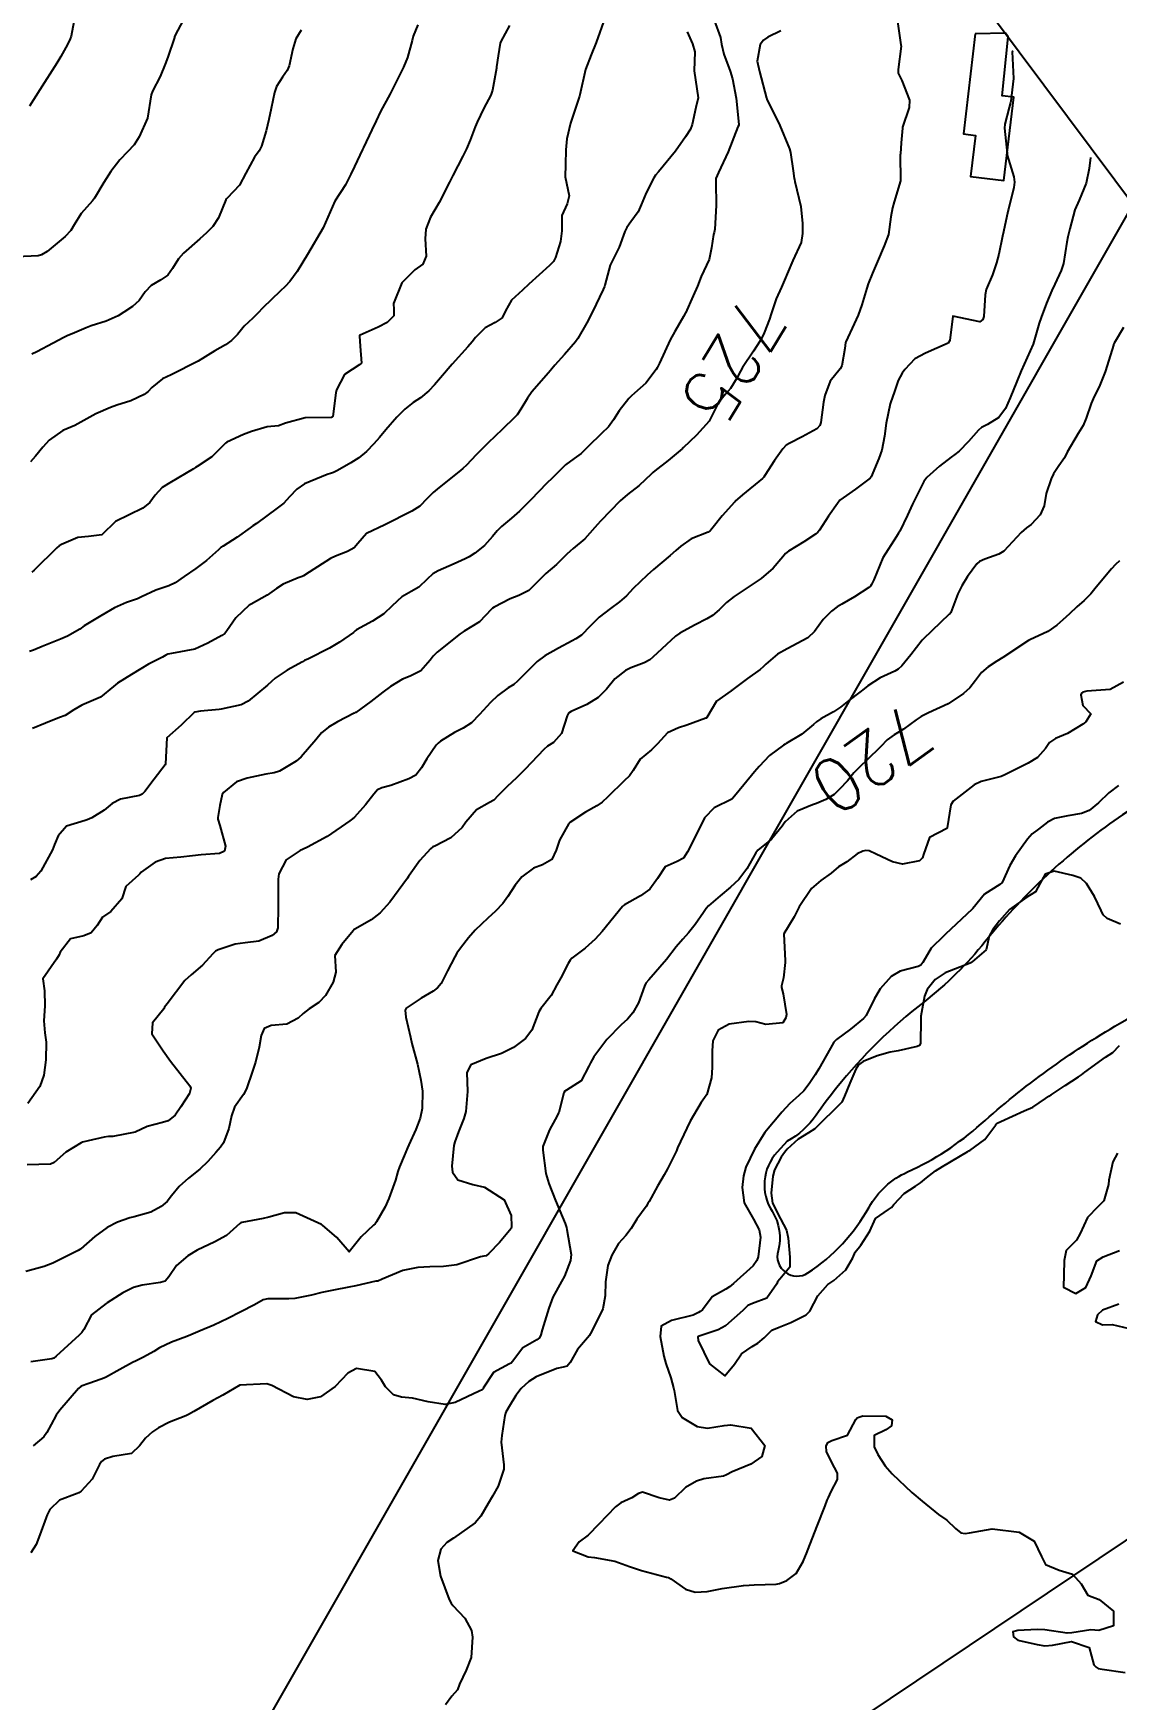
# Model space of a CAD drawing. Header units: metres. Extents: x 298520 to 308411, y 7433745 to 7450750.
# Drawn here: x 303588.4 to 303668.8, y 7440456.5 to 7440580.2 of the extents above; entities that cross this region are included whole.
import ezdxf
from ezdxf.enums import TextEntityAlignment as Align

# ---------------------------------------------------------------- set-up
doc = ezdxf.new("R2010")
doc.units = ezdxf.units.M
doc.header["$LTSCALE"] = 10
doc.linetypes.add('CONTINUO', pattern=[0])
for name, color, linetype in [('Area', 45, 'Continuous'), ('Cotas', 45, 'Continuous'), ('Curvas de Nivel 1m', 11, 'Continuous'), ('Curvas de Nivel 5m', 15, 'Continuous'), ('Edificações', 30, 'Continuous'), ('Hidrografia', 140, 'Continuous'), ('TEXTO', 45, 'Continuous')]:
    doc.layers.add(name, color=color, linetype=linetype)
doc.styles.add('Style-STANDARD', font='STANDARD.shx')

msp = doc.modelspace()

# ---------------------------------------------------------------- linework, layer by layer
at = {"layer": 'Area'}
msp.add_polyline3d([(303588.72, 7440684.86, 731.36), (303591.72, 7440680.74, 729.87), (303598.83, 7440671.26, 734.41), (303605.08, 7440661.52, 734.17), (303607.41, 7440658.72, 726.65), (303609.16, 7440655.91, 727.12), (303613.65, 7440649.02, 727.45), (303619.59, 7440638.8, 731.82), (303622.34, 7440635.09, 727.63), (303625.65, 7440629.13, 741.59), (303626.24, 7440628.52, 741.54), (303627.81, 7440626.11, 742.3), (303636.51, 7440612.73, 731.85), (303638.51, 7440609.76, 726.21), (303672.3, 7440564.57, 723.18)], dxfattribs=at)
at = {"layer": 'Curvas de Nivel 1m', "flags": 128}
for points, elevation in [([(303599.87, 7440581.93), (303598.91, 7440580.1), (303598.86, 7440579.99), (303598.85, 7440579.94), (303598.35, 7440578.48), (303598.15, 7440577.95), (303597.79, 7440577.04), (303597.22, 7440575.96), (303597.12, 7440575.69), (303596.84, 7440573.96), (303596.23, 7440572.56), (303595.85, 7440571.97), (303595.35, 7440571.44), (303594.8, 7440570.85), (303594.13, 7440569.99), (303593.6, 7440569.17), (303592.92, 7440568.01), (303592.76, 7440567.82), (303591.91, 7440566.86), (303591.39, 7440566.02), (303591.15, 7440565.62), (303590.73, 7440565.17), (303589.39, 7440564.05), (303588.98, 7440563.79), (303588.72, 7440563.72), (303587.14, 7440563.65)], 732), ([(303652.54, 7440581.29), (303652.81, 7440579.4), (303652.82, 7440579.29), (303652.61, 7440577.57), (303652.6, 7440577.29), (303652.88, 7440576.74), (303653.44, 7440575.28), (303653.41, 7440574.73), (303652.93, 7440573.29), (303652.92, 7440573.2), (303652.82, 7440572.13), (303652.77, 7440571.29), (303652.76, 7440571.24), (303652.79, 7440569.29), (303652.32, 7440567.74), (303652.18, 7440567.3), (303652.07, 7440566.62), (303651.89, 7440565.3), (303651.57, 7440564.46), (303651.07, 7440563.31), (303650.7, 7440562.45), (303650.38, 7440561.64), (303650.28, 7440561.32), (303649.91, 7440560.1), (303649.63, 7440559.33), (303649.33, 7440558.67), (303648.71, 7440557.34), (303648.69, 7440557.29), (303648.64, 7440556.85), (303648.42, 7440555.55), (303648.3, 7440555.34), (303647.55, 7440554.41), (303647.16, 7440553.35), (303647.07, 7440552.87), (303646.86, 7440551.36), (303646.79, 7440551.13), (303646.57, 7440550.88), (303645.48, 7440550.29), (303644.56, 7440549.83), (303644.28, 7440549.66), (303644.03, 7440549.4), (303643.42, 7440548.52), (303642.71, 7440547.41), (303642.63, 7440547.3), (303642.52, 7440547.2), (303641.05, 7440545.98), (303640.5, 7440545.52), (303640.47, 7440545.48), (303640.44, 7440545.44), (303639.52, 7440544.42), (303638.77, 7440543.46), (303638.64, 7440543.3), (303638.48, 7440543.22), (303637.24, 7440542.71), (303636.46, 7440542.18), (303636.09, 7440541.86), (303635.67, 7440541.49), (303634.44, 7440540.45), (303633.95, 7440540.01), (303633.43, 7440539.52), (303632.93, 7440539.02), (303632.42, 7440538.48), (303631.91, 7440538.03), (303631.23, 7440537.55), (303630.4, 7440536.9), (303629.73, 7440536.23), (303629.09, 7440535.57), (303628.67, 7440535.29), (303628.38, 7440535.13), (303627.38, 7440534.59), (303626.37, 7440534.04), (303625.78, 7440533.61), (303625.08, 7440532.89), (303624.34, 7440532.14), (303624.06, 7440531.91), (303623.63, 7440531.64), (303622.88, 7440531.09), (303622.32, 7440530.57), (303621.51, 7440529.66), (303620.92, 7440529.06), (303620.3, 7440528.66), (303619.64, 7440528.34), (303618.61, 7440527.7), (303618.43, 7440527.55), (303618.28, 7440527.4), (303617.6, 7440526.38), (303617.21, 7440525.71), (303616.79, 7440525.18), (303616.25, 7440524.89), (303614.92, 7440524.41), (303614.25, 7440524.22), (303613.93, 7440524.07), (303613.66, 7440523.76), (303613.04, 7440522.96), (303612.22, 7440522.06), (303612.07, 7440521.92), (303611.88, 7440521.77), (303610.2, 7440520.62), (303608.73, 7440519.81), (303608.36, 7440519.65), (303608.19, 7440519.57), (303607.14, 7440518.87), (303606.59, 7440517.84), (303606.55, 7440517.45), (303606.56, 7440515.84), (303606.56, 7440515.41), (303606.53, 7440513.84), (303606.42, 7440513.54), (303606.11, 7440513.27), (303605.11, 7440512.85), (303604.11, 7440512.72), (303603.36, 7440512.62), (303602.1, 7440512.2), (303601.9, 7440512.09), (303601.69, 7440511.89), (303600.92, 7440511.06), (303600.08, 7440510.35), (303599.63, 7440509.92), (303598.3, 7440508.18), (303598.12, 7440507.94), (303598.09, 7440507.9), (303598.05, 7440507.81), (303597.21, 7440506.77), (303597.17, 7440505.95), (303598.01, 7440504.71), (303598.55, 7440503.93), (303599.98, 7440502.09), (303600.06, 7440501.92), (303599.97, 7440501.52), (303599.33, 7440500.55), (303598.89, 7440499.93), (303598.38, 7440499.51), (303597.95, 7440499.37), (303596.82, 7440499.07), (303595.94, 7440498.66), (303594.28, 7440498.33), (303593.94, 7440498.33), (303593.63, 7440498.3), (303592.43, 7440498.01), (303592.03, 7440497.91), (303591.93, 7440497.88), (303590.77, 7440497.17), (303589.91, 7440496.41), (303589.65, 7440496.29), (303587.91, 7440496.24)], 724), ([(303591.46, 7440581.49), (303591.18, 7440580.03), (303591.11, 7440579.83), (303590.9, 7440579.41), (303590.41, 7440578.52), (303590.12, 7440578.04), (303588.86, 7440576.06), (303588.08, 7440574.84)], 733), ([(303630.84, 7440581.46), (303630.18, 7440579.56), (303629.81, 7440578.65), (303629.37, 7440577.57), (303628.95, 7440575.67), (303628.93, 7440575.58), (303628.92, 7440575.52), (303628.86, 7440575.35), (303628.41, 7440574.02), (303628.27, 7440573.59), (303627.99, 7440572.42), (303627.93, 7440571.59), (303627.89, 7440570.51), (303627.88, 7440569.59), (303628.17, 7440568.19), (303628.03, 7440567.59), (303627.62, 7440566.72), (303627.63, 7440565.59), (303627.52, 7440564.8), (303627.16, 7440563.6), (303627, 7440563.3), (303626.71, 7440563.02), (303625.18, 7440561.62), (303624.69, 7440561.18), (303623.88, 7440560.44), (303623.45, 7440559.64), (303623.18, 7440559.13), (303622.66, 7440558.77), (303621.94, 7440558.37), (303621.22, 7440557.66), (303620.97, 7440557.34), (303620.64, 7440556.96), (303619.48, 7440555.69), (303618.61, 7440554.66), (303618.17, 7440554.15), (303617.75, 7440553.71), (303617.13, 7440553.18), (303616.59, 7440552.83), (303615.97, 7440552.34), (303615.37, 7440551.74), (303614.56, 7440550.82), (303614.07, 7440550.24), (303613.65, 7440549.76), (303613.12, 7440549.19), (303612.54, 7440548.72), (303611.96, 7440548.35), (303610.96, 7440547.79), (303610.67, 7440547.64), (303610.52, 7440547.58), (303610.2, 7440547.48), (303608.51, 7440546.81), (303607.93, 7440546.41), (303607.4, 7440545.83), (303606.97, 7440545.36), (303606.49, 7440544.98), (303604.95, 7440543.86), (303604.68, 7440543.67), (303604.48, 7440543.54), (303603.5, 7440542.85), (303602.46, 7440542.18), (303602.29, 7440542.06), (303602.11, 7440541.89), (303601.24, 7440541.1), (303600.44, 7440540.52), (303599.57, 7440539.92), (303598.91, 7440539.45), (303598.42, 7440539.22), (303597.47, 7440538.9), (303596.41, 7440538.4), (303596.11, 7440538.26), (303595.28, 7440537.98), (303594.4, 7440537.58), (303593.39, 7440537.01), (303592.39, 7440536.41), (303592.15, 7440536.25), (303591.82, 7440536.02), (303590.9, 7440535.5), (303590.38, 7440535.26), (303589.03, 7440534.71), (303588.37, 7440534.46), (303588.08, 7440534.35)], 728), ([(303638.93, 7440581.22), (303639.4, 7440579.93), (303639.47, 7440579.45), (303639.66, 7440578.69), (303640.13, 7440577.44), (303640.3, 7440576.86), (303640.56, 7440575.43), (303640.77, 7440573.49), (303640.76, 7440573.43), (303640.7, 7440573.3), (303639.97, 7440571.44), (303639.25, 7440569.91), (303639.07, 7440569.46), (303639.05, 7440569.2), (303639.09, 7440567.46), (303638.99, 7440565.7), (303638.94, 7440565.46), (303638.9, 7440565.3), (303638.73, 7440564.32), (303638.6, 7440563.58), (303638.56, 7440563.46), (303637.98, 7440562.19), (303637.69, 7440561.47), (303637.39, 7440560.77), (303636.8, 7440559.48), (303636.76, 7440559.39), (303636.67, 7440559.23), (303636.02, 7440558.12), (303635.67, 7440557.49), (303634.87, 7440555.75), (303634.76, 7440555.51), (303634.71, 7440555.42), (303634.62, 7440555.29), (303633.85, 7440554.27), (303633.03, 7440553.53), (303632.79, 7440553.33), (303632.59, 7440553.14), (303631.88, 7440552.23), (303631.47, 7440551.54), (303631.08, 7440551.03), (303630.56, 7440550.54), (303629.59, 7440549.56), (303629.07, 7440549.05), (303628.54, 7440548.67), (303627.9, 7440548.22), (303627.27, 7440547.59), (303626.9, 7440547.21), (303626.52, 7440546.85), (303625.32, 7440545.62), (303624.49, 7440544.77), (303623.88, 7440544.24), (303623.15, 7440543.64), (303622.81, 7440543.31), (303622.47, 7440542.89), (303621.89, 7440542.23), (303621.15, 7440541.66), (303620.73, 7440541.39), (303620.45, 7440541.23), (303619.63, 7440540.86), (303618.44, 7440540.35), (303618.03, 7440540.11), (303617.61, 7440539.71), (303617.01, 7440539.13), (303616.42, 7440538.8), (303615.73, 7440538.41), (303615.03, 7440537.74), (303614.4, 7440537.14), (303613.56, 7440536.59), (303612.38, 7440535.95), (303612.28, 7440535.88), (303612.14, 7440535.77), (303611.12, 7440535.04), (303610.37, 7440534.6), (303608.8, 7440533.81), (303608.51, 7440533.67), (303608.36, 7440533.59), (303607.21, 7440532.97), (303606.34, 7440532.36), (303606.06, 7440532.12), (303605.75, 7440531.85), (303604.32, 7440530.67), (303603.8, 7440530.39), (303602.31, 7440530.06), (303602.17, 7440530.04), (303600.78, 7440529.91), (303600.37, 7440529.85), (303600.31, 7440529.82), (303599.34, 7440528.88), (303598.28, 7440527.94), (303598.19, 7440526.01), (303598.17, 7440525.94), (303597.34, 7440524.86), (303596.65, 7440523.96), (303596.44, 7440523.76), (303596.24, 7440523.67), (303594.83, 7440523.39), (303594.23, 7440523.07), (303593.64, 7440522.58), (303592.7, 7440522.01), (303592.36, 7440521.86), (303592.21, 7440521.81), (303590.84, 7440521.39), (303590.2, 7440520.67), (303589.95, 7440520.03), (303589.78, 7440519.63), (303588.93, 7440518.05), (303588.57, 7440517.65), (303588.16, 7440517.4)], 726), ([(303623.73, 7440580.84), (303623.09, 7440579.65), (303623.04, 7440579.52), (303622.9, 7440578.57), (303622.78, 7440577.75), (303622.77, 7440577.65), (303622.48, 7440576.04), (303622.34, 7440575.66), (303621.83, 7440574.68), (303621.34, 7440573.66), (303621.19, 7440573.3), (303620.82, 7440572.31), (303620.55, 7440571.67), (303620.27, 7440571.14), (303619.53, 7440569.69), (303619.29, 7440569.19), (303618.77, 7440568.18), (303618.6, 7440567.86), (303618.51, 7440567.7), (303617.87, 7440566.59), (303617.51, 7440565.71), (303617.46, 7440564.98), (303617.55, 7440563.71), (303617.3, 7440563.12), (303616.7, 7440562.68), (303615.74, 7440561.73), (303615.13, 7440560.2), (303615.14, 7440559.74), (303615.14, 7440559.27), (303614.66, 7440558.78), (303613.99, 7440558.42), (303612.64, 7440557.84), (303612.6, 7440557.81), (303612.59, 7440557.77), (303612.64, 7440557.01), (303612.73, 7440555.77), (303612.69, 7440555.71), (303612.62, 7440555.67), (303611.49, 7440554.91), (303610.88, 7440553.79), (303610.83, 7440553.55), (303610.62, 7440551.79), (303610.6, 7440551.77), (303610.57, 7440551.75), (303610.51, 7440551.73), (303608.57, 7440551.69), (303607.09, 7440551.31), (303606.57, 7440551.11), (303605.73, 7440551.02), (303604.56, 7440550.69), (303603.98, 7440550.46), (303602.75, 7440549.89), (303602.63, 7440549.81), (303602.55, 7440549.72), (303601.63, 7440548.8), (303600.53, 7440548.09), (303600.42, 7440548.02), (303600.26, 7440547.91), (303598.51, 7440546.87), (303597.93, 7440546.52), (303597.41, 7440545.95), (303597.03, 7440545.42), (303596.49, 7440545), (303594.48, 7440543.99), (303593.45, 7440543.02), (303592.47, 7440542.88), (303591.67, 7440542.81), (303590.46, 7440542.29), (303590.29, 7440542.19), (303590.11, 7440542.04), (303588.44, 7440540.38), (303588.25, 7440540.25)], 729), ([(303608.25, 7440580.49), (303607.87, 7440579.83), (303607.64, 7440579.09), (303607.36, 7440577.84), (303607.22, 7440577.5), (303606.87, 7440577), (303606.43, 7440576.29), (303606.28, 7440575.85), (303606.03, 7440574.66), (303605.86, 7440573.85), (303605.66, 7440573.01), (303605.31, 7440571.86), (303605.14, 7440571.53), (303604.8, 7440571.05), (303604.16, 7440569.87), (303603.68, 7440568.97), (303602.76, 7440568), (303602.71, 7440567.95), (303602.67, 7440567.89), (303602.11, 7440566.54), (303601.69, 7440565.9), (303601.22, 7440565.43), (303600.73, 7440565), (303599.52, 7440563.93), (303599.14, 7440563.51), (303598.71, 7440562.79), (303598.35, 7440562.29), (303597.83, 7440561.95), (303597.11, 7440561.53), (303596.68, 7440561.06), (303596.22, 7440560.42), (303595.74, 7440559.97), (303595.1, 7440559.54), (303594.66, 7440559.27), (303593.77, 7440558.88), (303592.65, 7440558.52), (303592.28, 7440558.38), (303591.42, 7440558.02), (303590.88, 7440557.79), (303590.64, 7440557.67), (303589.84, 7440557.25), (303588.63, 7440556.61), (303588.26, 7440556.43)], 731), ([(303636.92, 7440580.37), (303637.34, 7440579.48), (303637.5, 7440578.88), (303637.45, 7440577.47), (303637.55, 7440576.8), (303637.74, 7440575.47), (303637.57, 7440574.75), (303637.31, 7440573.48), (303637.18, 7440573.13), (303636.82, 7440572.57), (303636.06, 7440571.49), (303634.8, 7440569.96), (303634.58, 7440569.72), (303634.45, 7440569.51), (303633.88, 7440568.41), (303633.51, 7440567.52), (303633.29, 7440567), (303632.75, 7440566.24), (303632.45, 7440565.83), (303632.31, 7440565.53), (303631.89, 7440564.37), (303631.45, 7440563.54), (303631.21, 7440563.04), (303630.81, 7440561.55), (303630.78, 7440561.46), (303630.69, 7440561.22), (303629.89, 7440559.56), (303629.47, 7440558.76), (303628.82, 7440557.58), (303628.64, 7440557.33), (303627.81, 7440556.41), (303627.11, 7440555.6), (303626.88, 7440555.34), (303626.62, 7440555.04), (303625.4, 7440553.62), (303625.07, 7440553.15), (303624.58, 7440552.35), (303624.3, 7440551.91), (303624.04, 7440551.64), (303623.28, 7440550.93), (303622.56, 7440550.25), (303622.26, 7440549.94), (303621.98, 7440549.66), (303621.26, 7440548.95), (303620.53, 7440548.19), (303620.27, 7440547.93), (303619.98, 7440547.68), (303618.51, 7440546.52), (303618.06, 7440546.16), (303617.62, 7440545.71), (303617.07, 7440545.14), (303616.49, 7440544.76), (303614.48, 7440543.75), (303613.11, 7440543.12), (303612.46, 7440542.37), (303612.19, 7440542.04), (303611.69, 7440541.78), (303610.8, 7440541.44), (303610.45, 7440541.25), (303608.85, 7440540.23), (303608.43, 7440539.98), (303608.33, 7440539.93), (303608.04, 7440539.82), (303606.92, 7440539.34), (303606.42, 7440539.02), (303605.74, 7440538.53), (303604.55, 7440537.87), (303604.4, 7440537.78), (303603.42, 7440536.85), (303602.75, 7440535.89), (303602.59, 7440535.68), (303602.38, 7440535.55), (303601.32, 7440534.96), (303600.37, 7440534.53), (303598.63, 7440534.2), (303598.36, 7440534.14), (303598.22, 7440534.08), (303597.95, 7440533.94), (303596.91, 7440533.4), (303596.35, 7440533.07), (303595.67, 7440532.65), (303594.63, 7440531.99), (303594.33, 7440531.75), (303593.35, 7440530.97), (303592.32, 7440530.52), (303591.96, 7440530.37), (303591.37, 7440530.02), (303590.72, 7440529.61), (303590.31, 7440529.44), (303589.28, 7440529.02), (303588.3, 7440528.63)], 727), ([(303661.14, 7440578.88), (303661.1, 7440578.92), (303661.07, 7440578.88), (303661.17, 7440576.9), (303660.97, 7440575.2), (303660.95, 7440575.11), (303660.86, 7440574.73), (303660.53, 7440573.51), (303660.51, 7440573.2), (303660.69, 7440571.33), (303660.71, 7440571.2), (303660.81, 7440570.87), (303661.19, 7440569.59), (303661.24, 7440569.19), (303661.19, 7440568.79), (303660.81, 7440567.2), (303660.76, 7440567.01), (303660.44, 7440565.51), (303660.36, 7440565.2), (303660.07, 7440563.86), (303659.91, 7440563.21), (303659.6, 7440562.31), (303659.15, 7440561.22), (303659.07, 7440560.84), (303658.96, 7440559.22), (303658.89, 7440559), (303658.67, 7440558.83), (303656.67, 7440559.24), (303656.45, 7440557.44), (303656.31, 7440557.24), (303654.64, 7440556.5), (303653.84, 7440556.07), (303653.09, 7440555.29), (303652.89, 7440555.02), (303652.61, 7440554.48), (303652.3, 7440553.59), (303652.2, 7440553.3), (303652.02, 7440552.73), (303651.71, 7440551.3), (303651.59, 7440550.33), (303651.39, 7440549.31), (303651.18, 7440548.68), (303650.6, 7440547.32), (303650.52, 7440547.21), (303649.44, 7440546.4), (303648.51, 7440545.76), (303648.27, 7440545.58), (303648.09, 7440545.34), (303647.44, 7440544.39), (303646.75, 7440543.36), (303646.63, 7440543.2), (303646.47, 7440543.06), (303645.59, 7440542.5), (303644.46, 7440541.79), (303644.23, 7440541.62), (303644.03, 7440541.39), (303643.32, 7440540.53), (303642.44, 7440539.77), (303641.92, 7440539.42), (303641.02, 7440538.84), (303640.42, 7440538.44), (303639.85, 7440538), (303639.3, 7440537.45), (303638.82, 7440537.03), (303638.4, 7440536.77), (303637.53, 7440536.33), (303636.39, 7440535.7), (303636.07, 7440535.48), (303634.37, 7440533.92), (303634.15, 7440533.73), (303633.73, 7440533.52), (303632.75, 7440533.13), (303632.35, 7440532.93), (303631.57, 7440532.32), (303630.93, 7440531.55), (303630.33, 7440530.93), (303629.48, 7440530.41), (303628.32, 7440529.89), (303628.13, 7440529.77), (303628.03, 7440529.58), (303627.61, 7440528.27), (303627.01, 7440527.59), (303626.56, 7440527.31), (303626.28, 7440527.08), (303624.91, 7440525.62), (303624.26, 7440524.96), (303623.56, 7440524.32), (303622.88, 7440523.64), (303622.56, 7440523.32), (303622.24, 7440523.14), (303621.29, 7440522.6), (303620.5, 7440521.68), (303620.21, 7440521.29), (303619.37, 7440520.52), (303618.19, 7440519.9), (303618.05, 7440519.84), (303617.86, 7440519.7), (303617.07, 7440518.82), (303616.29, 7440517.72), (303616.24, 7440517.64), (303616.16, 7440517.52), (303614.84, 7440515.74), (303614.13, 7440514.95), (303613.45, 7440514.43), (303612.29, 7440513.77), (303612.2, 7440513.7), (303612.12, 7440513.6), (303611.29, 7440512.59), (303610.77, 7440511.79), (303610.83, 7440510.54), (303610.63, 7440509.79), (303610.06, 7440508.82), (303609.57, 7440508.3), (303608.86, 7440507.81), (303608.4, 7440507.47), (303608.04, 7440507.12), (303607.2, 7440506.67), (303606.03, 7440506.57), (303605.51, 7440506.37), (303605.28, 7440505.85), (303605.15, 7440504.98), (303604.88, 7440503.86), (303604.65, 7440503.2), (303604.2, 7440501.87), (303603.97, 7440501.45), (303603.32, 7440500.52), (303603.09, 7440499.88), (303602.89, 7440498.93), (303602.48, 7440497.88), (303602.27, 7440497.54), (303601.92, 7440497.14), (303601.33, 7440496.49), (303600.73, 7440495.91), (303599.9, 7440495.24), (303599.19, 7440494.62), (303598.64, 7440493.93), (303598.3, 7440493.51), (303597.87, 7440493.13), (303597.1, 7440492.71), (303595.86, 7440492.37), (303595.53, 7440492.29), (303594.63, 7440491.98), (303593.85, 7440491.58), (303592.94, 7440490.91), (303591.9, 7440490.01), (303591.86, 7440489.98), (303591.83, 7440489.96), (303591.7, 7440489.88), (303589.82, 7440488.94), (303589.18, 7440488.68), (303587.82, 7440488.31)], 723), ([(303666.89, 7440571.04), (303666.8, 7440570.21), (303666.57, 7440569.12), (303666.04, 7440567.87), (303665.72, 7440567.14), (303665.35, 7440565.74), (303665.21, 7440565.14), (303665.14, 7440564.74), (303664.88, 7440563.15), (303664.71, 7440562.63), (303664.23, 7440561.63), (303664.03, 7440561.16), (303663.63, 7440560.22), (303663.22, 7440559.16), (303663.09, 7440558.74), (303662.64, 7440557.17), (303661.74, 7440555.18), (303661.41, 7440554.39), (303660.93, 7440553.19), (303660.58, 7440552.4), (303660.07, 7440551.72), (303659.23, 7440551.21), (303658.8, 7440550.99), (303658.57, 7440550.78), (303657.84, 7440549.94), (303657.13, 7440549.23), (303656.81, 7440548.97), (303656.55, 7440548.78), (303655.67, 7440548.12), (303654.73, 7440547.27), (303654.52, 7440546.98), (303653.94, 7440545.84), (303653.66, 7440545.28), (303653.3, 7440544.47), (303652.72, 7440543.29), (303652.63, 7440543.13), (303652.47, 7440542.89), (303651.46, 7440541.3), (303650.8, 7440539.68), (303650.63, 7440539.32), (303650.55, 7440539.2), (303650.43, 7440539.1), (303649.35, 7440538.4), (303648.41, 7440537.87), (303648.08, 7440537.67), (303647.65, 7440537.35), (303647.03, 7440536.72), (303646.39, 7440535.84), (303645.9, 7440535.37), (303644.37, 7440534.55), (303643.63, 7440534.14), (303642.77, 7440533.41), (303642.57, 7440533.2), (303642.36, 7440533.02), (303641.42, 7440532.35), (303640.33, 7440531.52), (303640.29, 7440531.49), (303640.19, 7440531.44), (303639.12, 7440530.65), (303638.4, 7440529.46), (303638.36, 7440529.41), (303638.31, 7440529.39), (303636.9, 7440528.88), (303636.3, 7440528.68), (303635.48, 7440528.31), (303634.73, 7440527.5), (303634.28, 7440527.06), (303633.43, 7440526.36), (303632.91, 7440525.52), (303632.65, 7440525.13), (303632.26, 7440524.74), (303631.03, 7440523.55), (303630.63, 7440523.16), (303630.23, 7440522.88), (303629.37, 7440522.42), (303628.21, 7440521.66), (303628.18, 7440521.62), (303628.15, 7440521.58), (303627.44, 7440520.35), (303627.2, 7440519.59), (303626.87, 7440518.91), (303626.18, 7440518.51), (303625.52, 7440518.26), (303624.65, 7440517.62), (303624.16, 7440516.99), (303623.62, 7440516.16), (303623.24, 7440515.64), (303622.7, 7440515.08), (303622.13, 7440514.56), (303621.18, 7440513.66), (303620.69, 7440513.09), (303620.1, 7440512.32), (303619.83, 7440511.95), (303619.67, 7440511.68), (303619.13, 7440510.64), (303618.65, 7440509.69), (303618.39, 7440509.37), (303618.07, 7440509.14), (303617.17, 7440508.6), (303616.05, 7440507.86), (303615.99, 7440507.72), (303616.04, 7440507.19), (303616.37, 7440505.72), (303616.48, 7440505.25), (303616.89, 7440503.71), (303617.16, 7440502.53), (303617.27, 7440501.71), (303617.24, 7440500.43), (303617.11, 7440499.71), (303616.79, 7440498.86), (303616.25, 7440497.72), (303616.16, 7440497.49), (303615.92, 7440496.9), (303615.56, 7440496.08), (303615.45, 7440495.73), (303615.27, 7440495.1), (303614.77, 7440493.74), (303614.49, 7440493.12), (303613.86, 7440492.01), (303613.75, 7440491.86), (303613.63, 7440491.75), (303612.72, 7440490.88), (303611.83, 7440489.77), (303610.9, 7440490.84), (303609.85, 7440491.75), (303609.77, 7440491.8), (303607.87, 7440492.66), (303607.02, 7440492.68), (303605.86, 7440492.35), (303605.45, 7440492.26), (303603.85, 7440491.95), (303603.79, 7440491.93), (303603.71, 7440491.87), (303602.72, 7440491), (303601.84, 7440490.51), (303600.54, 7440489.91), (303599.83, 7440489.49), (303599, 7440488.75), (303598.44, 7440487.93), (303598.15, 7440487.6), (303597.81, 7440487.49), (303596.45, 7440487.31), (303595.8, 7440487.12), (303595.02, 7440486.74), (303593.84, 7440485.99), (303593.78, 7440485.95), (303592.68, 7440485.1), (303592.12, 7440484.01), (303591.98, 7440483.78), (303591.76, 7440483.59), (303590.07, 7440482.04), (303589.89, 7440481.89), (303589.74, 7440481.83), (303588.19, 7440481.6)], 722), ([(303669.34, 7440558.41), (303668.64, 7440557.24), (303668.6, 7440557.14), (303668.59, 7440557.1), (303668.14, 7440555.59), (303667.99, 7440555.11), (303667.59, 7440554.13), (303667.09, 7440553.12), (303666.94, 7440552.77), (303666.58, 7440551.67), (303666.34, 7440551.12), (303665.97, 7440550.54), (303665.16, 7440549.14), (303664.95, 7440548.74), (303664.54, 7440548.13), (303664.15, 7440547.53), (303663.96, 7440547.16), (303663.6, 7440546.07), (303663.44, 7440545.16), (303663.16, 7440544.5), (303662.48, 7440543.79), (303662.13, 7440543.52), (303661.75, 7440543.18), (303660.46, 7440541.81), (303660.09, 7440541.57), (303659.05, 7440541.21), (303658.64, 7440541.03), (303658.45, 7440540.86), (303657.75, 7440539.92), (303657.34, 7440539.23), (303657.03, 7440538.62), (303656.52, 7440537.24), (303656.47, 7440537.17), (303656.4, 7440537.12), (303654.45, 7440535.27), (303654.38, 7440535.19), (303653.54, 7440534.11), (303652.87, 7440533.28), (303652.61, 7440533.04), (303652.36, 7440532.89), (303651.26, 7440532.4), (303650.34, 7440531.8), (303650.08, 7440531.58), (303649.75, 7440531.33), (303648.95, 7440530.71), (303648.32, 7440530.21), (303647.8, 7440529.86), (303646.86, 7440529.35), (303646.53, 7440529.13), (303646.31, 7440528.94), (303645.45, 7440528.21), (303644.28, 7440527.53), (303644.2, 7440527.48), (303644.08, 7440527.39), (303643.04, 7440526.64), (303642.27, 7440525.82), (303641.94, 7440525.41), (303640.58, 7440523.76), (303640.31, 7440523.44), (303640.28, 7440523.41), (303640.24, 7440523.38), (303638.94, 7440522.74), (303638.22, 7440522.01), (303638.04, 7440521.64), (303637.95, 7440521.46), (303637.37, 7440520.3), (303636.96, 7440519.47), (303636.65, 7440519.01), (303636.18, 7440518.75), (303635.31, 7440518.36), (303634.73, 7440517.5), (303634.15, 7440516.7), (303633.46, 7440516.21), (303632.27, 7440515.53), (303632.2, 7440515.48), (303632.14, 7440515.42), (303630.61, 7440513.55), (303630.11, 7440513), (303629.35, 7440512.32), (303628.37, 7440511.58), (303628.23, 7440511.44), (303628.09, 7440511.19), (303627.55, 7440510.12), (303627.26, 7440509.59), (303626.84, 7440508.81), (303626.06, 7440507.85), (303625.92, 7440507.6), (303625.4, 7440506.24), (303624.92, 7440505.62), (303624.02, 7440504.95), (303623.14, 7440504.51), (303622.01, 7440504.13), (303620.87, 7440503.67), (303620.57, 7440503.09), (303620.62, 7440501.67), (303620.49, 7440500.2), (303620.35, 7440499.67), (303619.94, 7440498.69), (303619.67, 7440497.95), (303619.61, 7440497.68), (303619.45, 7440496.14), (303619.49, 7440495.68), (303619.9, 7440495.11), (303621.01, 7440494.78), (303621.89, 7440494.57), (303623.35, 7440493.64), (303623.87, 7440492.48), (303623.89, 7440491.63), (303623.85, 7440491.52), (303623, 7440490.48), (303622.21, 7440489.65), (303621.99, 7440489.49), (303621.83, 7440489.46), (303621.57, 7440489.4), (303619.82, 7440488.81), (303618.83, 7440488.69), (303617.82, 7440488.65), (303616.92, 7440488.61), (303615.82, 7440488.4), (303614.28, 7440487.74), (303613.95, 7440487.61), (303613.81, 7440487.59), (303612.31, 7440487.26), (303611.8, 7440487.14), (303610.65, 7440486.93), (303609.8, 7440486.75), (303609.04, 7440486.56), (303607.79, 7440486.3), (303607.34, 7440486.28), (303605.79, 7440486.28), (303605.44, 7440486.2), (303604.79, 7440485.85), (303603.78, 7440485.31), (303602.82, 7440484.83), (303601.77, 7440484.32), (303600.77, 7440483.9), (303600.06, 7440483.61), (303599.76, 7440483.49), (303598.62, 7440483.07), (303597.74, 7440482.64), (303597.31, 7440482.37), (303596.54, 7440481.95), (303596, 7440481.69), (303595.73, 7440481.55), (303594.79, 7440481.04), (303593.72, 7440480.45), (303593.41, 7440480.31), (303592.48, 7440480), (303591.92, 7440479.8), (303591.71, 7440479.63), (303590.33, 7440478.03), (303590.07, 7440477.66), (303589.68, 7440476.95), (303589.36, 7440476.35), (303589.14, 7440476.05), (303588.35, 7440475.36)], 721), ([(303669.35, 7440532.08), (303668.34, 7440531.53), (303666.62, 7440531.41), (303666.33, 7440531.32), (303666.22, 7440531.25), (303666.17, 7440531.13), (303666.32, 7440530.33), (303666.91, 7440529.71), (303666.54, 7440529.13), (303666.42, 7440529.02), (303666.31, 7440528.95), (303665.18, 7440528.26), (303664.29, 7440527.9), (303663.85, 7440527.59), (303663.56, 7440527.16), (303662.96, 7440526.48), (303662.27, 7440526.07), (303660.54, 7440525.2), (303660.26, 7440525.07), (303658.78, 7440524.69), (303658.26, 7440524.46), (303656.68, 7440523.24), (303656.52, 7440522.97), (303656.25, 7440521.25), (303656.21, 7440521.2), (303654.92, 7440520.55), (303654.48, 7440519.27), (303654.41, 7440519.04), (303654.19, 7440518.81), (303652.92, 7440518.55), (303652.18, 7440518.73), (303650.97, 7440519.31), (303650.44, 7440519.56), (303650.2, 7440519.57), (303649.98, 7440519.53), (303649.55, 7440519.33), (303648.78, 7440518.74), (303648.18, 7440518.36), (303647.62, 7440517.9), (303646.87, 7440517.35), (303646.16, 7440516.75), (303645.25, 7440515.38), (303644.87, 7440514.65), (303644.12, 7440513.39), (303644.21, 7440511.39), (303644.21, 7440511.27), (303644.08, 7440510.12), (303643.95, 7440509.52), (303643.94, 7440509.39), (303644.07, 7440508.92), (303644.32, 7440507.39), (303644.27, 7440507.16), (303644.04, 7440506.79), (303642.78, 7440506.66), (303642.04, 7440506.85), (303641.51, 7440506.89), (303640.04, 7440506.67), (303639.24, 7440506.24), (303638.85, 7440505.45), (303638.78, 7440504.69), (303638.8, 7440503.45), (303638.75, 7440502.7), (303638.39, 7440501.46), (303638.22, 7440501.21), (303637.97, 7440500.87), (303637.16, 7440499.47), (303636.43, 7440497.98), (303636.22, 7440497.49), (303636.14, 7440497.28), (303635.92, 7440496.82), (303635.46, 7440495.95), (303635.22, 7440495.5), (303634.74, 7440494.65), (303634.1, 7440493.51), (303634.02, 7440493.37), (303633.88, 7440493.15), (303633.19, 7440492.19), (303632.77, 7440491.52), (303632.37, 7440491), (303631.84, 7440490.4), (303631.33, 7440489.54), (303631.05, 7440488.77), (303630.87, 7440487.54), (303630.84, 7440486.5), (303630.67, 7440485.55), (303629.76, 7440483.68), (303629.71, 7440483.61), (303629.67, 7440483.56), (303628.79, 7440482.52), (303628.24, 7440481.57), (303628.03, 7440481.28), (303627.73, 7440481.2), (303627.26, 7440481.11), (303625.72, 7440480.5), (303625.18, 7440480.16), (303624.59, 7440479.62), (303624.21, 7440479.12), (303623.7, 7440478.3), (303623.46, 7440477.87), (303623.39, 7440477.63), (303623.16, 7440476.14), (303623.12, 7440475.64), (303623.31, 7440473.97), (303623.31, 7440473.63), (303622.89, 7440472.37), (303622.48, 7440471.64), (303622.15, 7440471.1), (303621.6, 7440470.14), (303621.19, 7440469.66), (303619.58, 7440468.52), (303619.07, 7440468.19), (303618.64, 7440467.69), (303618.41, 7440466.85), (303618.61, 7440465.69), (303619.25, 7440463.96), (303619.39, 7440463.68), (303619.52, 7440463.52), (303620.42, 7440462.58), (303620.91, 7440461.66), (303620.99, 7440461.16), (303620.89, 7440459.66), (303620.52, 7440458.72), (303620.01, 7440457.67), (303619.87, 7440457.25), (303619.44, 7440456.79), (303618.97, 7440456.14)], 719), ([(303668.96, 7440524.39), (303668.25, 7440523.86), (303667.49, 7440523.11), (303666.8, 7440522.55), (303666.23, 7440522.31), (303665.21, 7440522.16), (303664.22, 7440521.94), (303663.7, 7440521.67), (303663.02, 7440521.16), (303662.57, 7440520.8), (303662.21, 7440520.42), (303661.31, 7440519.18), (303660.91, 7440518.46), (303660.32, 7440517.2), (303660.16, 7440517.06), (303659.02, 7440516.34), (303658.14, 7440515.27), (303658.1, 7440515.22), (303656.12, 7440513.35), (303656.07, 7440513.31), (303656, 7440513.25), (303655.05, 7440512.32), (303654.44, 7440511.27), (303654.28, 7440511.07), (303654.09, 7440510.96), (303652.75, 7440510.62), (303652.08, 7440510.23), (303651.27, 7440509.3), (303650.83, 7440508.54), (303650.22, 7440507.32), (303650.04, 7440507.11), (303649.06, 7440506.3), (303648.02, 7440505.53), (303647.83, 7440505.34), (303647.57, 7440504.9), (303646.71, 7440503.36), (303646.44, 7440502.92), (303645.99, 7440502.25), (303645.61, 7440501.74), (303645.23, 7440501.38), (303644.57, 7440500.78), (303643.96, 7440500.14), (303643.62, 7440499.73), (303643.35, 7440499.4), (303642.71, 7440498.63), (303641.93, 7440497.41), (303641.28, 7440496.05), (303641.12, 7440495.42), (303641.02, 7440494.55), (303641.17, 7440493.42), (303641.86, 7440492.19), (303642.29, 7440491.41), (303642.38, 7440490.87), (303642.21, 7440489.41), (303642.11, 7440489.13), (303641.83, 7440488.74), (303640.38, 7440487.43), (303640.07, 7440487.18), (303639.81, 7440487.01), (303638.8, 7440486.44), (303638.07, 7440485.46), (303637.9, 7440485.34), (303637.78, 7440485.28), (303637.38, 7440485.07), (303635.77, 7440484.67), (303635.01, 7440484.25), (303634.92, 7440483.5), (303635.21, 7440482.02), (303635.34, 7440481.49), (303635.72, 7440480.42), (303635.92, 7440479.69), (303635.96, 7440479.49), (303636.21, 7440478), (303636.55, 7440477.48), (303637.68, 7440476.8), (303638.44, 7440476.69), (303639.68, 7440476.87), (303640.17, 7440476.94), (303641.68, 7440476.68), (303642.7, 7440475.4), (303642.49, 7440474.57), (303641.65, 7440474), (303640.27, 7440473.43), (303639.86, 7440473.22), (303639.64, 7440473.12), (303638.17, 7440472.92), (303637.63, 7440472.76), (303636.82, 7440472.28), (303635.98, 7440471.48), (303635.61, 7440471.33), (303634.85, 7440471.5), (303633.62, 7440471.92), (303633.31, 7440471.82), (303632.82, 7440471.52), (303632, 7440471.13), (303631.61, 7440470.85), (303630.36, 7440469.55), (303629.58, 7440468.75), (303628.91, 7440468.24), (303628.43, 7440467.57), (303629.57, 7440467.13), (303630.05, 7440467.07), (303631.56, 7440466.8), (303632.65, 7440466.42), (303633.55, 7440466.11), (303635.4, 7440465.63), (303635.54, 7440465.59), (303635.72, 7440465.49), (303636.8, 7440464.73), (303637.53, 7440464.51), (303638.42, 7440464.56), (303639.54, 7440464.79), (303641.11, 7440464.99), (303641.54, 7440465.02), (303641.91, 7440465.04), (303643.54, 7440465.09), (303643.79, 7440465.14), (303644.33, 7440465.38), (303645.02, 7440465.9), (303645.56, 7440466.79), (303645.73, 7440467.21), (303645.79, 7440467.37), (303645.93, 7440467.71), (303646.57, 7440469.36), (303647.18, 7440470.92), (303647.34, 7440471.34), (303647.42, 7440471.54), (303647.62, 7440471.98), (303648.11, 7440472.86), (303648.11, 7440473.34), (303647.65, 7440474.19), (303647.27, 7440474.96), (303647.25, 7440475.35), (303647.38, 7440475.63), (303647.67, 7440475.77), (303648.84, 7440476.16), (303649.47, 7440477.32), (303649.57, 7440477.45), (303649.69, 7440477.51), (303649.98, 7440477.6), (303651.7, 7440477.57), (303652.17, 7440477.29), (303652.12, 7440476.85), (303651.68, 7440476.57), (303650.83, 7440476.15), (303650.83, 7440475.3), (303651.09, 7440474.73), (303651.65, 7440473.89), (303652.15, 7440473.28), (303653.62, 7440471.91), (303654.39, 7440471.26), (303655.6, 7440470.28), (303656.21, 7440469.85), (303656.87, 7440469.23), (303657.26, 7440468.9), (303657.59, 7440468.86), (303657.9, 7440468.9), (303659.59, 7440469.2), (303661.59, 7440468.95), (303662.71, 7440468.29), (303663.25, 7440467.15), (303663.56, 7440466.56), (303664.56, 7440466.14), (303665.55, 7440465.84), (303666.2, 7440465.12), (303666.7, 7440464.28), (303667.53, 7440463.95), (303668.6, 7440463.09), (303668.59, 7440462.01), (303667.5, 7440461.65), (303666.91, 7440461.7), (303665.5, 7440461.48), (303665.16, 7440461.47), (303663.5, 7440461.7), (303662.93, 7440461.73), (303661.5, 7440461.66), (303661.13, 7440461.56), (303661.16, 7440461.18), (303661.49, 7440460.94), (303662.94, 7440460.61), (303663.49, 7440460.52), (303664.06, 7440460.57), (303665.49, 7440460.84), (303666.79, 7440460.41), (303667.15, 7440459.1), (303667.3, 7440458.93), (303667.47, 7440458.85), (303667.77, 7440458.79), (303669.47, 7440458.53)], 718), ([(303669.11, 7440514.11), (303668.14, 7440514.52), (303667.84, 7440514.8), (303667.69, 7440515.11), (303667.2, 7440516.16), (303666.6, 7440517.12), (303666.17, 7440517.53), (303665.58, 7440517.73), (303664.18, 7440518.03), (303663.52, 7440517.81), (303663.15, 7440517.16), (303662.81, 7440516.51), (303662.15, 7440516.11), (303660.87, 7440515.19), (303660.13, 7440514.34), (303659.63, 7440513.71), (303659.37, 7440513.21), (303659.13, 7440512.19), (303658.09, 7440511.31), (303658.04, 7440511.27), (303657.95, 7440511.22), (303656.09, 7440510.49), (303655.35, 7440509.99), (303654.76, 7440509.26), (303654.57, 7440508.76), (303654.3, 7440507.27), (303654.28, 7440507.03), (303654.26, 7440505.27), (303654.19, 7440505.1), (303654.02, 7440505.01), (303652.61, 7440504.69), (303652.02, 7440504.59), (303651.04, 7440504.33), (303650.01, 7440503.91), (303649.66, 7440503.67), (303649.45, 7440503.33), (303649.01, 7440502.31), (303648.63, 7440501.33), (303648.42, 7440500.88), (303647.96, 7440500.43), (303646.87, 7440499.36), (303646.41, 7440498.9), (303645.94, 7440498.62), (303645.18, 7440498.13), (303644.36, 7440497.39), (303644.15, 7440497.15), (303643.92, 7440496.81), (303643.43, 7440495.87), (303643.3, 7440495.4), (303643.16, 7440494.13), (303643.26, 7440493.4), (303643.87, 7440492.23), (303644.32, 7440491.39), (303644.44, 7440490.8), (303644.57, 7440489.38), (303644.57, 7440488.64), (303643.82, 7440487.75), (303643.65, 7440487.55), (303643.59, 7440487.39), (303642.86, 7440486.34), (303641.79, 7440485.94), (303641.43, 7440485.78), (303641.06, 7440485.42), (303639.77, 7440484.28), (303639.23, 7440483.98), (303637.76, 7440483.5), (303637.72, 7440483.46), (303637.76, 7440483.18), (303638.6, 7440481.45), (303639.72, 7440480.58), (303640.45, 7440481.43), (303640.96, 7440482.21), (303641.75, 7440482.75), (303642.17, 7440482.99), (303642.64, 7440483.4), (303643.21, 7440483.95), (303643.77, 7440484.18), (303644.64, 7440484.52), (303645.78, 7440485.09), (303646.04, 7440485.37), (303646.65, 7440486.51), (303647.39, 7440487.35), (303647.82, 7440487.64), (303648.72, 7440488.43), (303649.23, 7440489.33), (303649.42, 7440489.74), (303649.84, 7440490.26), (303650.51, 7440491.31), (303650.92, 7440492.25), (303651.88, 7440492.92), (303652.1, 7440493.07), (303652.28, 7440493.29), (303653.06, 7440494.11), (303653.9, 7440494.65), (303654.27, 7440494.89), (303654.72, 7440495.26), (303655.38, 7440495.79), (303655.91, 7440496.12), (303657.77, 7440497.22), (303657.86, 7440497.28), (303657.92, 7440497.31), (303659.03, 7440498.12), (303659.85, 7440499.2), (303659.89, 7440499.26), (303659.95, 7440499.32), (303660.22, 7440499.46), (303661.96, 7440500.24), (303662.61, 7440500.52), (303663.56, 7440501.15), (303663.8, 7440501.33), (303663.98, 7440501.43), (303665.01, 7440502.12), (303666, 7440502.78), (303666.22, 7440502.91), (303666.46, 7440503.12), (303668.01, 7440504.24), (303668.54, 7440504.57), (303669.04, 7440505.09)], 717), ([(303668.89, 7440497.09), (303668.54, 7440496.47), (303668.26, 7440495.1), (303668.22, 7440494.78), (303667.89, 7440493.57), (303667.44, 7440493.11), (303666.66, 7440492.32), (303666.13, 7440491.13), (303665.85, 7440490.65), (303665.09, 7440489.88), (303664.94, 7440489.14), (303664.9, 7440488.06), (303664.88, 7440487.14), (303665.8, 7440486.69), (303666.55, 7440487.12), (303666.94, 7440487.99), (303667.36, 7440489.11), (303667.84, 7440489.41), (303669.05, 7440489.88)], 717), ([(303669, 7440485.88), (303667.79, 7440485.44), (303667.42, 7440485.11), (303667.27, 7440484.6), (303667.78, 7440484.35), (303668.5, 7440484.37), (303669.77, 7440484.09)], 717)]:
    msp.add_lwpolyline(points, dxfattribs=dict(at, elevation=elevation))
at = {"layer": 'Curvas de Nivel 5m', "flags": 128}
for points, elevation in [([(303616.92, 7440580.87), (303616.59, 7440580.05), (303616.5, 7440579.72), (303616.17, 7440578.45), (303615.86, 7440577.73), (303614.86, 7440575.75), (303614.16, 7440574.44), (303613.84, 7440573.76), (303613.5, 7440573.09), (303612.88, 7440571.77), (303612.86, 7440571.72), (303612.81, 7440571.62), (303612.22, 7440570.35), (303611.95, 7440569.78), (303611.55, 7440569.01), (303610.76, 7440567.79), (303609.89, 7440565.8), (303608.72, 7440563.82), (303607.97, 7440562.56), (303607.43, 7440561.83), (303607.06, 7440561.46), (303606.69, 7440561.11), (303605.42, 7440559.86), (303605.05, 7440559.48), (303604.66, 7440559.1), (303604.02, 7440558.51), (303603.52, 7440557.88), (303603.09, 7440557.43), (303602.64, 7440557.13), (303601.85, 7440556.67), (303600.62, 7440555.91), (303598.61, 7440554.89), (303597.97, 7440554.59), (303597.17, 7440553.95), (303596.9, 7440553.66), (303596.59, 7440553.42), (303595.6, 7440552.96), (303594.58, 7440552.63), (303594.11, 7440552.46), (303593.01, 7440552), (303592.57, 7440551.75), (303591.46, 7440551.13), (303590.56, 7440550.75), (303589.54, 7440550.05), (303589.07, 7440549.52), (303588.53, 7440548.85), (303588.16, 7440548.43)], 730), ([(303643.89, 7440580.43), (303642.92, 7440579.96), (303642.6, 7440579.73), (303642.36, 7440579.42), (303642.13, 7440578.18), (303642.3, 7440577.42), (303642.83, 7440575.44), (303642.84, 7440575.41), (303642.86, 7440575.36), (303643.82, 7440573.4), (303644.53, 7440571.68), (303644.6, 7440571.39), (303644.8, 7440570.03), (303644.88, 7440569.48), (303644.9, 7440569.39), (303644.94, 7440569.24), (303645.37, 7440567.38), (303645.5, 7440566.13), (303645.51, 7440565.38), (303645.39, 7440564.72), (303644.79, 7440563.39), (303644.71, 7440563.22), (303644.16, 7440561.93), (303643.93, 7440561.4), (303643.55, 7440560.54), (303643.16, 7440559.41), (303643.05, 7440559.02), (303642.65, 7440558.02), (303642.46, 7440557.6), (303642.36, 7440557.41), (303641.85, 7440556.64), (303641.05, 7440555.43), (303640.89, 7440555.17), (303640.61, 7440554.64), (303640.16, 7440553.88), (303639.77, 7440553.45), (303639.24, 7440552.8), (303638.57, 7440551.46), (303637.62, 7440550.42), (303636.63, 7440549.48), (303636.59, 7440549.44), (303636.55, 7440549.4), (303635.51, 7440548.52), (303634.53, 7440547.76), (303634.39, 7440547.64), (303634.26, 7440547.51), (303633.37, 7440546.67), (303632.51, 7440546.01), (303631.95, 7440545.54), (303630.49, 7440544.03), (303630.26, 7440543.79), (303630.08, 7440543.56), (303629.32, 7440542.72), (303628.46, 7440542), (303628.23, 7440541.81), (303628, 7440541.58), (303627.22, 7440540.82), (303626.44, 7440540.15), (303625.91, 7440539.61), (303625.16, 7440538.88), (303624.42, 7440538.52), (303623.79, 7440538.26), (303622.59, 7440537.65), (303622.48, 7440537.57), (303622.4, 7440537.49), (303621.5, 7440536.55), (303620.38, 7440535.85), (303620.08, 7440535.67), (303618.37, 7440534.31), (303618.07, 7440534), (303617.85, 7440533.71), (303617.14, 7440532.92), (303616.35, 7440532.53), (303615.78, 7440532.29), (303614.9, 7440531.74), (303614.33, 7440531.32), (303613.44, 7440530.64), (303612.31, 7440529.83), (303612.27, 7440529.81), (303612.2, 7440529.77), (303610.97, 7440529.12), (303610.3, 7440528.72), (303609.78, 7440528.31), (303609.35, 7440527.8), (303608.27, 7440526.53), (303607.88, 7440526.21), (303607.27, 7440525.83), (303606.64, 7440525.46), (303606.26, 7440525.34), (303605.63, 7440525.23), (303604.25, 7440524.95), (303603.46, 7440524.67), (303602.48, 7440523.89), (303602.4, 7440523.73), (303602.23, 7440522.91), (303602.07, 7440522.03), (303602.08, 7440521.89), (303602.21, 7440521.43), (303602.63, 7440519.89), (303602.56, 7440519.52), (303602.19, 7440519.35), (303600.83, 7440519.26), (303600.19, 7440519.18), (303599.33, 7440519.07), (303598.18, 7440518.97), (303597.41, 7440518.72), (303596.37, 7440517.96), (303596.28, 7440517.85), (303596.17, 7440517.75), (303595.23, 7440516.9), (303594.95, 7440515.98), (303594.13, 7440515.05), (303593.51, 7440514.62), (303593.11, 7440514), (303592.67, 7440513.45), (303592.11, 7440513.25), (303591.12, 7440513.01), (303590.35, 7440512.03), (303590.28, 7440511.84), (303590.09, 7440511.51), (303589.07, 7440510.05), (303589.19, 7440509.16), (303589.22, 7440508.04), (303589.15, 7440506.93), (303589.23, 7440506.04), (303589.31, 7440505.34), (303589.3, 7440504.04), (303589.14, 7440502.89), (303588.85, 7440502.05), (303587.96, 7440500.78)], 725), ([(303669.05, 7440541.09), (303668.75, 7440540.8), (303668.45, 7440540.49), (303667.3, 7440539.12), (303666.91, 7440538.64), (303666.42, 7440538.13), (303665.88, 7440537.67), (303665.32, 7440537.14), (303664.84, 7440536.7), (303664.39, 7440536.31), (303663.71, 7440535.84), (303662.38, 7440535.22), (303662.29, 7440535.17), (303660.37, 7440533.91), (303659.94, 7440533.63), (303659.29, 7440533.21), (303658.79, 7440532.78), (303658.35, 7440532.2), (303657.92, 7440531.64), (303657.47, 7440531.23), (303656.33, 7440530.46), (303654.86, 7440529.8), (303654.32, 7440529.52), (303654.16, 7440529.43), (303653.94, 7440529.27), (303653, 7440528.59), (303652.3, 7440528.17), (303651.8, 7440527.79), (303651.31, 7440527.3), (303650.27, 7440526.28), (303649.77, 7440525.82), (303649.31, 7440525.33), (303648.84, 7440524.75), (303648.25, 7440524.12), (303647.85, 7440523.74), (303647.22, 7440523.35), (303646.53, 7440523.07), (303646.24, 7440522.97), (303645.11, 7440522.49), (303644.22, 7440521.7), (303644.08, 7440521.52), (303644, 7440521.39), (303643.2, 7440520.41), (303642.19, 7440519.59), (303642.03, 7440519.41), (303641.37, 7440518.22), (303640.77, 7440517.43), (303640.16, 7440516.85), (303639.39, 7440516.21), (303638.52, 7440515.46), (303638.34, 7440515.26), (303638.14, 7440514.98), (303637.52, 7440514.07), (303637.04, 7440513.47), (303636.6, 7440512.99), (303636.11, 7440512.41), (303635.39, 7440511.49), (303634.08, 7440509.97), (303633.86, 7440509.73), (303633.76, 7440509.51), (303633.31, 7440508.26), (303632.89, 7440507.52), (303632.51, 7440507.05), (303632.03, 7440506.63), (303630.97, 7440505.55), (303630.01, 7440504.26), (303629.74, 7440503.82), (303629.64, 7440503.56), (303629.07, 7440502.48), (303627.98, 7440501.78), (303627.85, 7440501.7), (303627.78, 7440501.58), (303627.41, 7440500.13), (303627.13, 7440499.59), (303626.7, 7440498.84), (303626.22, 7440497.6), (303626.2, 7440497.32), (303626.43, 7440495.59), (303626.65, 7440494.84), (303627.16, 7440493.59), (303627.86, 7440491.87), (303627.96, 7440491.58), (303628, 7440491.43), (303628.31, 7440489.58), (303628.26, 7440489.14), (303627.82, 7440487.97), (303627.61, 7440487.58), (303626.96, 7440486.42), (303626.65, 7440485.6), (303626.15, 7440483.99), (303626.06, 7440483.61), (303625.97, 7440483.4), (303625.76, 7440483.25), (303624.72, 7440482.65), (303623.96, 7440481.63), (303623.85, 7440481.51), (303623.73, 7440481.45), (303622.55, 7440480.82), (303621.79, 7440479.65), (303621.77, 7440479.6), (303621.71, 7440479.53), (303621.47, 7440479.42), (303619.7, 7440478.58), (303618.95, 7440478.44), (303617.7, 7440478.63), (303616.52, 7440478.9), (303615.71, 7440478.99), (303615.13, 7440479.15), (303614.52, 7440479.74), (303614.22, 7440480.24), (303613.72, 7440480.89), (303612.37, 7440481.12), (303611.72, 7440480.77), (303610.78, 7440479.78), (303609.7, 7440479), (303608.71, 7440478.8), (303607.7, 7440479.02), (303606.09, 7440479.84), (303605.71, 7440479.98), (303603.71, 7440479.87), (303602.45, 7440479.14), (303601.7, 7440478.73), (303600.29, 7440477.91), (303599.9, 7440477.7), (303599.69, 7440477.61), (303598.48, 7440477.13), (303597.67, 7440476.7), (303597.22, 7440476.4), (303596.69, 7440475.95), (303596.24, 7440475.37), (303595.65, 7440474.79), (303594.26, 7440474.59), (303593.65, 7440474.37), (303593.43, 7440474.21), (303593.28, 7440473.99), (303592.74, 7440472.89), (303591.93, 7440472.01), (303591.75, 7440471.88), (303591.62, 7440471.83), (303590.32, 7440471.33), (303589.6, 7440470.64), (303589.4, 7440470.24), (303589.31, 7440470.04), (303588.86, 7440468.77), (303588.58, 7440468.05), (303588.18, 7440467.43)], 720)]:
    msp.add_lwpolyline(points, dxfattribs=dict(at, elevation=elevation))
at = {"layer": 'Edificações'}
msp.add_lwpolyline([(303658.33, 7440580.2), (303657.45, 7440572.78), (303658.35, 7440572.67), (303657.99, 7440569.63), (303660.46, 7440569.33), (303661.2, 7440575.51), (303660.34, 7440575.62), (303660.77, 7440579.99), (303660.58, 7440580.25)], close=True, dxfattribs=at)
at = {"layer": 'Hidrografia'}
msp.add_lwpolyline([(303644.35, 7440497.99), (303643.61, 7440497.18, 0.340131), (303643.24, 7440492.79, -0.213733), (303643.68, 7440489.84, 0.692), (303645.9, 7440488.21, 0.121834), (303650.45, 7440493.1, -0.160951), (303653.3, 7440495.71, 0.076142), (303658.76, 7440499.27, -0.051014), (303669.04, 7440506.72, 0.027893), (303678, 7440512.6, 0.134477), (303681.05, 7440516.48, -0.029099), (303682, 7440518.4, 0.428705), (303680, 7440524.97, 0.242637), (303673.73, 7440524.91, 0.068396), (303663.37, 7440517.47, 0.033502), (303659.07, 7440512.81, -0.058204), (303654.5, 7440508.32, 0.058548), (303648.04, 7440501.97, 0.017047), (303646.51, 7440499.92, -0.116755)], format="xyb", close=True, dxfattribs=at)
at = {"layer": 'TEXTO', "linetype": 'CONTINUO'}
for points in [[(303673.86, 7440574.22, 0), (303578.93, 7440408.12, 0)], [(303745.01, 7440518.97, 0), (303578.39, 7440407.25, 0)]]:
    msp.add_polyline3d(points, dxfattribs=at)

# ---------------------------------------------------------------- texts
at = {"layer": 'Cotas', "style": 'Style-STANDARD'}
for s, rotation, p in [('725', 238.7036, (303640.37, 7440555.91, 725)), ('720', 215.7619, (303650.64, 7440526.33, 720))]:
    msp.add_text(s, height=4, rotation=rotation, dxfattribs=at).set_placement(p, align=Align.MIDDLE_CENTER)

doc.saveas('drawing.dxf')
